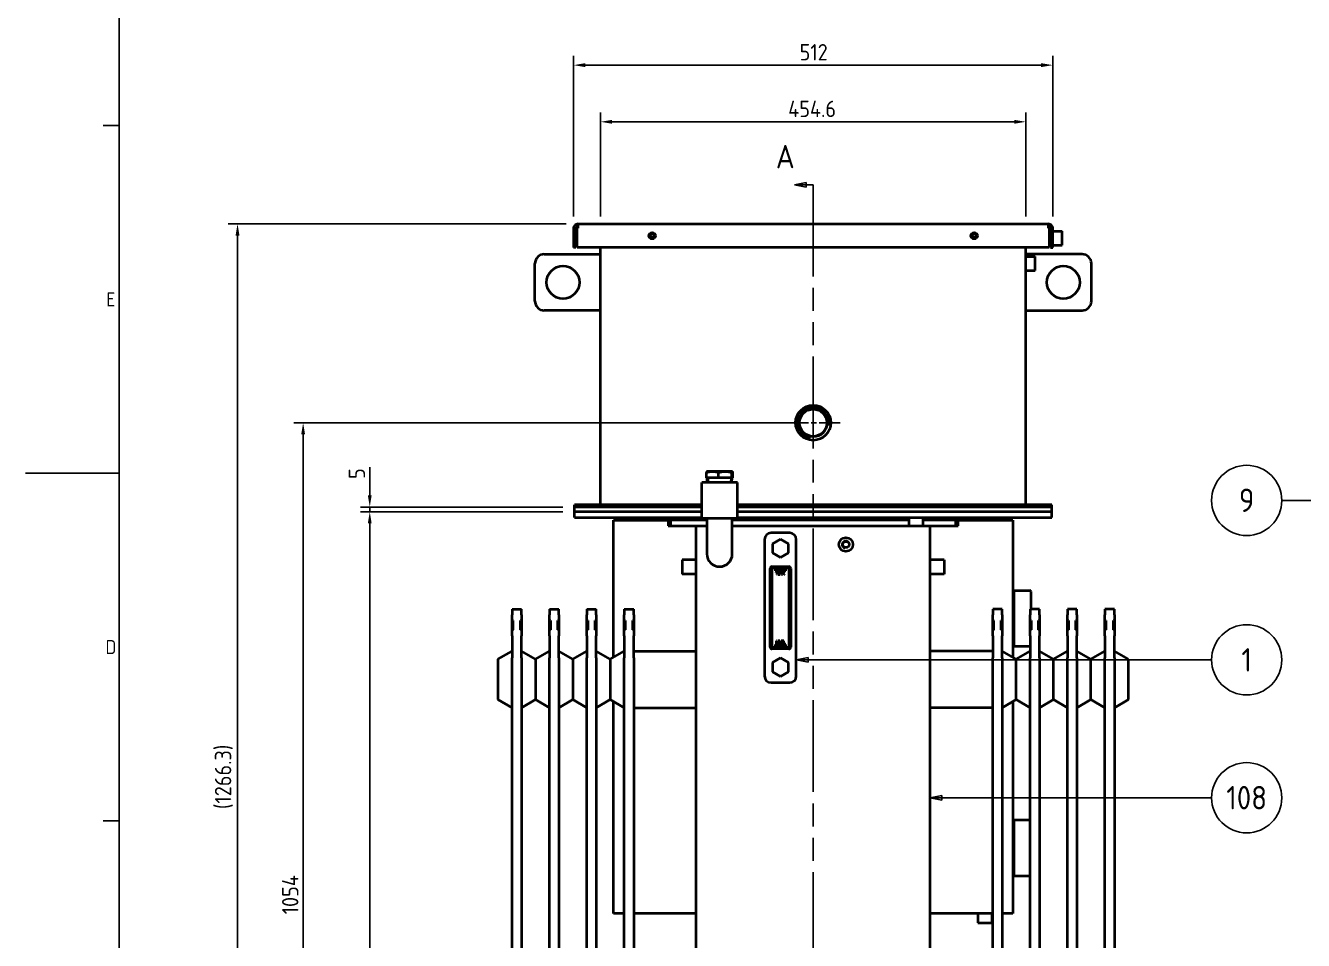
# Model space of a CAD drawing. Header units: millimetres. Extents: x 0 to 4205, y 0 to 2970.
# Drawn here: x 0 to 1365, y 986 to 1963 of the extents above; entities that cross this region are included whole.
import ezdxf

# ---------------------------------------------------------------- set-up
doc = ezdxf.new("R2010")
doc.units = ezdxf.units.MM
doc.header["$LTSCALE"] = 5
doc.linetypes.add('CHAIN', pattern=[0.3543, 0.2362, -0.0295, 0.0591, -0.0295])
doc.linetypes.add('DOUBLE_DASH_CHAIN', pattern=[1.2403, 0.6614, -0.0827, 0.1654, -0.0827, 0.1654, -0.0827])
doc.layers.get('0').update_dxf_attribs({"color": 3, "lineweight": 25})
for name, color, linetype, lineweight in [('가시적인 것(ISO)', 3, 'Continuous', 40), ('가시적인 좁은 것(ISO)', 3, 'Continuous', 35), ('경계(ISO)', 7, 'Continuous', 25), ('기호(ISO)', 5, 'Continuous', 25), ('단면선(ISO)', 7, 'CHAIN', 25), ('중심 표식(ISO)', 1, 'Continuous', 25), ('치수(ISO)', 2, 'Continuous', 25)]:
    doc.layers.add(name, color=color, linetype=linetype, lineweight=lineweight)
doc.styles.add('문자 텍스트_PSTEK_POSCO', font='isocp.shx')
doc.styles.add('부품번호텍스트_PSTEK_POSCO', font='isocp.shx')
doc.styles.add('치수 텍스트_PSTEK_POSCO', font='isocp.shx')
doc.dimstyles.new('치수_PSTEK_POSCO', dxfattribs={"dimscale": 5, "dimtxt": 3.5, "dimasz": 2.5, "dimexe": 2, "dimexo": 2.5, "dimgap": 1, "dimtad": 1, "dimrnd": 1e-08, "dimdsep": 46, "dimtxsty": '치수 텍스트_PSTEK_POSCO', "dimcen": 0.09, "dimdle": 10, "dimclrd": 7, "dimclre": 7, "dimclrt": 2, "dimadec": 1, "dimazin": 2, "dimtfac": 1, "dimtmove": 0, "dimatfit": 3, "dimfxl": 0, "dimtolj": 1, "dimlwd": -1, "dimlwe": -1, "dimarcsym": 0})

# ---------------------------------------------------------------- blocks, each defined once
blk = doc.blocks.new('경계 Default Border')
at = {"layer": '경계(ISO)'}
for p, q in [((20, 371.25), (16.6, 371.25)), ((20, 222.75), (16.6, 222.75))]:
    blk.add_line(p, q, dxfattribs=at)
at = {"layer": '경계(ISO)', "flags": 128}
for points in [[(20, 20), (20, 574)], [(0, 297), (20, 297)]]:
    blk.add_lwpolyline(points, dxfattribs=at)
at = {"layer": '경계(ISO)', "color": 2, "char_height": 3, "attachment_point": 7, "style": '문자 텍스트_PSTEK_POSCO'}
for s, insert in [('E', (17.24, 332.6)), ('D', (17.08, 258.35))]:
    blk.add_mtext(s, dxfattribs=dict(at, insert=insert))
blk = doc.blocks.new('2dTransSection0')
at = {"layer": '단면선(ISO)', "linetype": 'Continuous'}
for p, q in [((166.82, 359.11), (164.32, 358.61)), ((166.82, 358.61), (164.32, 358.61)), ((164.32, 358.61), (166.82, 358.11)), ((166.82, 358.11), (166.82, 359.11)), ((168.32, 358.61), (166.82, 358.61)), ((168.32, 358.61), (168.32, 354.65)), ((168.32, 94.29), (168.32, 90.32)), ((166.82, 90.82), (164.32, 90.32)), ((166.82, 90.32), (164.32, 90.32)), ((164.32, 90.32), (166.82, 89.82)), ((166.82, 89.82), (166.82, 90.82)), ((168.32, 90.32), (166.82, 90.32))]:
    blk.add_line(p, q, dxfattribs=at)
at = {"layer": '단면선(ISO)', "linetype": 'DOUBLE_DASH_CHAIN', "ltscale": 5.919828}
blk.add_line((168.32, 358.61), (168.32, 90.32), dxfattribs=at)
at = {"layer": '단면선(ISO)', "linetype": 'Continuous', "flags": 128}
for points in [[(166.82, 359.11), (164.32, 358.61)], [(166.82, 90.82), (164.32, 90.32)]]:
    blk.add_lwpolyline(points, dxfattribs=at)
at = {"layer": '단면선(ISO)'}
for points in [[(166.82, 359.11), (164.32, 358.61), (166.82, 358.11), (166.82, 359.11)], [(166.82, 90.82), (164.32, 90.32), (166.82, 89.82), (166.82, 90.82)]]:
    blk.add_solid(points, dxfattribs=at)
at = {"layer": '단면선(ISO)', "char_height": 5, "attachment_point": 7, "style": '부품번호텍스트_PSTEK_POSCO'}
for insert in [(160.34, 362.11), (159.72, 88.38)]:
    blk.add_mtext('A', dxfattribs=dict(at, insert=insert))
blk = doc.blocks.new('*D29')
at = {"layer": 'Defpoints', "color": 0}
for p in [(367.8, 1443.8), (586.6, 1443.8), (549.6, 574.8)]:
    blk.add_point(p, dxfattribs=at)
at = {"layer": '치수(ISO)', "color": 7}
for p, q in [((574.1, 1443.8), (357.8, 1443.8)), ((367.8, 587.3), (367.8, 1431.3)), ((537.1, 574.8), (357.8, 574.8))]:
    blk.add_line(p, q, dxfattribs=at)
for points in [[(365.7, 1431.3), (369.8, 1431.3), (367.8, 1443.8)], [(365.7, 587.3), (369.8, 587.3), (367.8, 574.8)]]:
    blk.add_solid(points, dxfattribs=at)
at = {"layer": '치수(ISO)', "color": 2, "insert": (354, 942.9), "char_height": 17.5, "attachment_point": 4, "rotation": 90, "style": '치수 텍스트_PSTEK_POSCO'}
blk.add_mtext('\\A1;869', dxfattribs=at)
blk = doc.blocks.new('*D30')
at = {"layer": 'Defpoints', "color": 0}
for p in [(367.8, 1448.8), (586.6, 1448.8), (586.6, 1443.8)]:
    blk.add_point(p, dxfattribs=at)
at = {"layer": '치수(ISO)', "color": 7}
for p, q in [((367.8, 1461.3), (367.8, 1491.5)), ((574.1, 1448.8), (357.8, 1448.8)), ((367.8, 1443.8), (367.8, 1448.8)), ((574.1, 1443.8), (357.8, 1443.8)), ((367.8, 1431.3), (367.8, 1418.8))]:
    blk.add_line(p, q, dxfattribs=at)
for points in [[(365.7, 1461.3), (369.8, 1461.3), (367.8, 1448.8)], [(365.7, 1431.3), (369.8, 1431.3), (367.8, 1443.8)]]:
    blk.add_solid(points, dxfattribs=at)
at = {"layer": '치수(ISO)', "color": 2, "insert": (354, 1478.8), "char_height": 17.5, "attachment_point": 4, "rotation": 90, "style": '치수 텍스트_PSTEK_POSCO'}
blk.add_mtext('\\A1;5', dxfattribs=at)
blk = doc.blocks.new('품번기호1')
at = {"layer": '기호(ISO)', "color": 7}
for p, q in [((167.22, 257.62), (164.72, 257.12)), ((167.22, 257.12), (164.72, 257.12)), ((164.72, 257.12), (167.22, 256.62)), ((167.22, 256.62), (167.22, 257.62)), ((167.22, 257.12), (253.46, 257.12))]:
    blk.add_line(p, q, dxfattribs=at)
at = {"layer": '기호(ISO)', "color": 7, "flags": 128}
blk.add_lwpolyline([(167.22, 257.62), (164.72, 257.12)], dxfattribs=at)
at = {"layer": '기호(ISO)'}
blk.add_circle((260.96, 257.12), 7.5, dxfattribs=at)
at = {"layer": '기호(ISO)', "color": 7}
blk.add_solid([(167.22, 257.62), (164.72, 257.12), (167.22, 256.62), (167.22, 257.62)], dxfattribs=at)
at = {"layer": '기호(ISO)', "color": 7, "insert": (260.96, 257.12), "char_height": 5, "attachment_point": 5, "style": '부품번호텍스트_PSTEK_POSCO'}
blk.add_mtext('1', dxfattribs=at)
blk = doc.blocks.new('*D49')
at = {"layer": 'Defpoints', "color": 0}
for p in [(226.5, 1751.1), (590.2, 1751.1), (541.6, 484.8)]:
    blk.add_point(p, dxfattribs=at)
at = {"layer": '치수(ISO)', "color": 7}
for p, q in [((577.7, 1751.1), (216.5, 1751.1)), ((226.5, 497.3), (226.5, 1738.6)), ((529.1, 484.8), (216.5, 484.8))]:
    blk.add_line(p, q, dxfattribs=at)
for points in [[(224.4, 1738.6), (228.6, 1738.6), (226.5, 1751.1)], [(224.4, 497.3), (228.6, 497.3), (226.5, 484.8)]]:
    blk.add_solid(points, dxfattribs=at)
at = {"layer": '치수(ISO)', "color": 2, "insert": (211.9, 1126.2), "char_height": 17.5, "attachment_point": 4, "rotation": 90, "style": '치수 텍스트_PSTEK_POSCO'}
blk.add_mtext('\\A1;(1266.3)', dxfattribs=at)
blk = doc.blocks.new('*D51')
at = {"layer": 'Defpoints', "color": 0}
for p in [(1068.9, 1860.2), (614.3, 1746.5), (1068.9, 1746.5)]:
    blk.add_point(p, dxfattribs=at)
at = {"layer": '치수(ISO)', "color": 7}
for p, q in [((614.3, 1759), (614.3, 1870.2)), ((626.8, 1860.2), (1056.4, 1860.2)), ((1068.9, 1759), (1068.9, 1870.2))]:
    blk.add_line(p, q, dxfattribs=at)
for points in [[(626.8, 1862.3), (626.8, 1858.1), (614.3, 1860.2)], [(1056.4, 1862.3), (1056.4, 1858.1), (1068.9, 1860.2)]]:
    blk.add_solid(points, dxfattribs=at)
at = {"layer": '치수(ISO)', "color": 2, "insert": (814.9, 1874), "char_height": 17.5, "attachment_point": 4, "style": '치수 텍스트_PSTEK_POSCO'}
blk.add_mtext('\\A1;454.6', dxfattribs=at)
blk = doc.blocks.new('*D52')
at = {"layer": 'Defpoints', "color": 0}
for p in [(1097.6, 1920.7), (585.6, 1746.5), (1097.6, 1746.5)]:
    blk.add_point(p, dxfattribs=at)
at = {"layer": '치수(ISO)', "color": 7}
for p, q in [((585.6, 1759), (585.6, 1930.7)), ((1097.6, 1759), (1097.6, 1930.7)), ((598.1, 1920.7), (1085.1, 1920.7))]:
    blk.add_line(p, q, dxfattribs=at)
for points in [[(598.1, 1922.8), (598.1, 1918.6), (585.6, 1920.7)], [(1085.1, 1922.8), (1085.1, 1918.6), (1097.6, 1920.7)]]:
    blk.add_solid(points, dxfattribs=at)
at = {"layer": '치수(ISO)', "color": 2, "insert": (827.1, 1934.5), "char_height": 17.5, "attachment_point": 4, "style": '치수 텍스트_PSTEK_POSCO'}
blk.add_mtext('\\A1;512', dxfattribs=at)
blk = doc.blocks.new('*D55')
at = {"layer": 'Defpoints', "color": 0}
for p in [(296.6, 1538.8), (841.6, 1538.8), (541.6, 484.8)]:
    blk.add_point(p, dxfattribs=at)
at = {"layer": '치수(ISO)', "color": 7}
for p, q in [((829.1, 1538.8), (286.6, 1538.8)), ((296.6, 497.3), (296.6, 1526.3)), ((529.1, 484.8), (286.6, 484.8))]:
    blk.add_line(p, q, dxfattribs=at)
for points in [[(294.5, 1526.3), (298.7, 1526.3), (296.6, 1538.8)], [(294.5, 497.3), (298.7, 497.3), (296.6, 484.8)]]:
    blk.add_solid(points, dxfattribs=at)
at = {"layer": '치수(ISO)', "color": 2, "insert": (282.8, 1013.8), "char_height": 17.5, "attachment_point": 4, "rotation": 90, "style": '치수 텍스트_PSTEK_POSCO'}
blk.add_mtext('\\A1;1054', dxfattribs=at)
blk = doc.blocks.new('품번기호8')
at = {"layer": '기호(ISO)', "color": 7}
for p, q in [((195.82, 228.16), (193.32, 227.66)), ((195.82, 227.66), (193.32, 227.66)), ((193.32, 227.66), (195.82, 227.16)), ((195.82, 227.16), (195.82, 228.16)), ((195.82, 227.66), (253.46, 227.66))]:
    blk.add_line(p, q, dxfattribs=at)
at = {"layer": '기호(ISO)', "color": 7, "flags": 128}
blk.add_lwpolyline([(195.82, 228.16), (193.32, 227.66)], dxfattribs=at)
at = {"layer": '기호(ISO)'}
blk.add_circle((260.96, 227.66), 7.5, dxfattribs=at)
at = {"layer": '기호(ISO)', "color": 7}
blk.add_solid([(195.82, 228.16), (193.32, 227.66), (195.82, 227.16), (195.82, 228.16)], dxfattribs=at)
at = {"layer": '기호(ISO)', "color": 7, "insert": (260.96, 227.68), "char_height": 5, "attachment_point": 5, "style": '부품번호텍스트_PSTEK_POSCO'}
blk.add_mtext('108', dxfattribs=at)
blk = doc.blocks.new('품번기호9')
at = {"layer": '기호(ISO)', "color": 7}
for p, q in [((292, 291.17), (268.46, 291.17)), ((294.5, 291.17), (292, 291.67)), ((292, 291.67), (292, 290.67)), ((292, 291.17), (294.5, 291.17)), ((292, 290.67), (294.5, 291.17))]:
    blk.add_line(p, q, dxfattribs=at)
at = {"layer": '기호(ISO)', "color": 7, "flags": 128}
blk.add_lwpolyline([(292, 290.67), (294.5, 291.17)], dxfattribs=at)
at = {"layer": '기호(ISO)'}
blk.add_circle((260.96, 291.17), 7.5, dxfattribs=at)
at = {"layer": '기호(ISO)', "color": 7}
blk.add_solid([(292, 290.67), (294.5, 291.17), (292, 291.67), (292, 290.67)], dxfattribs=at)
at = {"layer": '기호(ISO)', "color": 7, "insert": (260.96, 291.2), "char_height": 5, "attachment_point": 5, "style": '부품번호텍스트_PSTEK_POSCO'}
blk.add_mtext('9', dxfattribs=at)

msp = doc.modelspace()

# ---------------------------------------------------------------- linework, layer by layer
at = {"layer": '가시적인 것(ISO)'}
for p, q in [((589.588, 1748.762), (589.588, 1746.462)), ((590.188, 1748.762), (589.588, 1748.762)), ((590.188, 1751.062), (590.188, 1746.462)), ((590.188, 1751.062), (1092.988, 1751.062)), ((1092.988, 1746.462), (1092.988, 1751.062)), ((1093.588, 1748.762), (1092.988, 1748.762)), ((1093.588, 1748.762), (1093.588, 1746.462)), ((587.888, 1746.462), (585.588, 1746.462)), ((585.588, 1746.462), (585.588, 1726.062)), ((587.888, 1746.462), (587.888, 1726.062)), ((589.515, 1726.062), (589.515, 1746.462)), ((589.515, 1746.462), (590.188, 1746.462)), ((1092.988, 1746.462), (1093.662, 1746.462)), ((1093.662, 1746.462), (1093.662, 1726.062)), ((1095.288, 1746.462), (1095.288, 1726.062)), ((1095.288, 1746.462), (1097.588, 1746.462)), ((1097.588, 1726.062), (1097.588, 1746.462)), ((1097.588, 1743.562), (1107.588, 1743.562)), ((1107.588, 1728.562), (1107.588, 1743.562)), ((587.888, 1726.062), (585.588, 1726.062)), ((1093.662, 1726.062), (589.515, 1726.062)), ((614.288, 1451.062), (614.288, 1726.062)), ((1068.888, 1451.062), (1068.888, 1726.062)), ((1095.288, 1726.062), (1097.588, 1726.062)), ((1097.588, 1728.562), (1107.588, 1728.562)), ((544.288, 1668.762), (544.288, 1708.762)), ((554.288, 1718.762), (614.288, 1718.762)), ((1128.888, 1718.762), (1068.888, 1718.762)), ((1068.888, 1716.262), (1078.888, 1716.262)), ((1078.888, 1701.262), (1078.888, 1716.262)), ((1138.888, 1668.762), (1138.888, 1708.762)), ((1068.888, 1701.262), (1078.888, 1701.262)), ((614.288, 1658.762), (554.288, 1658.762)), ((1068.888, 1658.762), (1128.888, 1658.762)), ((760.588, 1474.862), (722.588, 1474.862)), ((722.588, 1436.862), (722.588, 1474.862)), ((727.567, 1479.862), (727.567, 1485.656)), ((740.477, 1479.862), (727.567, 1479.862)), ((728.088, 1486.862), (728.054, 1486.842)), ((734.022, 1486.862), (728.088, 1486.862)), ((728.383, 1474.862), (728.227, 1479.862)), ((747.488, 1486.862), (734.022, 1486.862)), ((740.477, 1479.862), (740.477, 1485.656)), ((754.498, 1479.862), (740.477, 1479.862)), ((755.054, 1486.862), (747.488, 1486.862)), ((754.498, 1479.862), (754.498, 1485.656)), ((755.609, 1479.862), (754.498, 1479.862)), ((754.793, 1474.862), (754.949, 1479.862)), ((755.088, 1486.862), (755.054, 1486.862)), ((755.088, 1486.862), (755.123, 1486.842)), ((755.609, 1479.862), (755.609, 1485.656)), ((760.588, 1436.862), (760.588, 1474.862)), ((586.588, 1448.762), (586.588, 1451.062)), ((722.588, 1451.062), (586.588, 1451.062)), ((586.588, 1443.762), (586.588, 1448.762)), ((722.588, 1448.762), (586.588, 1448.762)), ((722.588, 1448.762), (586.588, 1448.762)), ((1096.588, 1451.062), (760.588, 1451.062)), ((1096.588, 1448.762), (760.588, 1448.762)), ((1096.588, 1448.762), (760.588, 1448.762)), ((1096.588, 1448.762), (1096.588, 1451.062)), ((1096.588, 1443.762), (1096.588, 1448.762)), ((722.588, 1443.762), (586.588, 1443.762)), ((586.588, 1437.762), (586.588, 1443.762)), ((722.588, 1443.762), (586.588, 1443.762)), ((586.588, 1437.762), (722.588, 1437.762)), ((628.088, 1434.762), (686.588, 1434.762)), ((628.088, 1288.257), (628.088, 1434.762)), ((686.588, 1437.762), (686.588, 1434.762)), ((727.988, 1434.762), (686.588, 1434.762)), ((686.588, 1434.762), (686.588, 1428.762)), ((689.588, 1428.762), (689.588, 1434.762)), ((727.988, 1434.762), (689.588, 1434.762)), ((722.588, 1436.862), (760.588, 1436.862)), ((727.988, 1436.862), (727.988, 1398.762)), ((755.188, 1398.762), (755.188, 1436.862)), ((944.088, 1434.762), (755.188, 1434.762)), ((944.088, 1434.762), (755.188, 1434.762)), ((1096.588, 1443.762), (760.588, 1443.762)), ((1096.588, 1443.762), (760.588, 1443.762)), ((760.588, 1437.762), (1096.588, 1437.762)), ((944.088, 1428.762), (944.088, 1437.762)), ((959.088, 1428.762), (959.088, 1437.762)), ((996.588, 1434.762), (959.088, 1434.762)), ((993.588, 1434.762), (959.088, 1434.762)), ((993.588, 1434.762), (993.588, 1428.762)), ((996.588, 1437.762), (996.588, 1434.762)), ((996.588, 1434.762), (1055.088, 1434.762)), ((996.588, 1428.762), (996.588, 1434.762)), ((1055.088, 1434.762), (1055.088, 1288.257)), ((1096.588, 1437.762), (1096.588, 1443.762)), ((686.588, 1428.762), (689.588, 1428.762)), ((689.588, 1428.762), (727.988, 1428.762)), ((716.588, 579.262), (716.588, 1428.762)), ((755.188, 1428.762), (944.088, 1428.762)), ((816.588, 1421.262), (796.588, 1421.262)), ((944.088, 1428.762), (959.088, 1428.762)), ((959.088, 1428.762), (993.588, 1428.762)), ((966.588, 579.262), (966.588, 1428.762)), ((993.588, 1428.762), (996.588, 1428.762)), ((789.588, 1414.262), (789.588, 1268.262)), ((806.588, 1414.577), (798.088, 1409.67)), ((798.088, 1409.67), (798.088, 1399.855)), ((815.088, 1409.67), (806.588, 1414.577)), ((815.088, 1399.855), (815.088, 1409.67)), ((823.588, 1268.262), (823.588, 1414.262)), ((798.088, 1399.855), (806.588, 1394.947)), ((806.588, 1394.947), (815.088, 1399.855)), ((701.588, 1392.262), (701.588, 1377.262)), ((716.588, 1392.262), (701.588, 1392.262)), ((795.588, 1299.262), (795.588, 1383.262)), ((797.32, 1383.262), (797.32, 1299.262)), ((797.588, 1385.262), (815.588, 1385.262)), ((815.588, 1383.53), (797.588, 1383.53)), ((800.838, 1382.012), (800.838, 1380.512)), ((812.338, 1382.012), (800.838, 1382.012)), ((800.838, 1380.512), (812.338, 1380.512)), ((801.824, 1379.162), (801.824, 1378.866)), ((803.834, 1379.162), (801.824, 1379.162)), ((803.834, 1378.866), (803.834, 1379.162)), ((805.651, 1379.162), (804.087, 1379.162)), ((804.087, 1379.162), (804.087, 1376.662)), ((805.651, 1378.866), (805.651, 1379.162)), ((806.016, 1379.162), (806.016, 1376.662)), ((806.47, 1379.162), (806.016, 1379.162)), ((807.094, 1377.77), (806.47, 1379.162)), ((807.697, 1379.162), (807.094, 1377.77)), ((808.159, 1379.162), (807.697, 1379.162)), ((808.159, 1376.662), (808.159, 1379.162)), ((808.666, 1379.162), (808.666, 1376.662)), ((809.294, 1379.162), (808.666, 1379.162)), ((812.338, 1380.512), (812.338, 1382.012)), ((815.856, 1299.262), (815.856, 1383.262)), ((817.588, 1383.262), (817.588, 1299.262)), ((981.588, 1392.262), (966.588, 1392.262)), ((981.588, 1392.262), (981.588, 1377.262)), ((716.588, 1377.262), (701.588, 1377.262)), ((801.824, 1378.866), (802.663, 1378.866)), ((802.663, 1378.866), (802.663, 1376.662)), ((802.663, 1376.662), (802.995, 1376.662)), ((802.995, 1378.866), (803.834, 1378.866)), ((802.995, 1376.662), (802.995, 1378.866)), ((804.087, 1376.662), (805.651, 1376.662)), ((804.419, 1378.866), (805.651, 1378.866)), ((804.419, 1378.182), (804.419, 1378.866)), ((805.568, 1378.182), (804.419, 1378.182)), ((804.419, 1377.886), (805.568, 1377.886)), ((804.419, 1376.958), (804.419, 1377.886)), ((805.651, 1376.958), (804.419, 1376.958)), ((805.568, 1377.886), (805.568, 1378.182)), ((805.651, 1376.662), (805.651, 1376.958)), ((806.016, 1376.662), (806.326, 1376.662)), ((806.326, 1378.816), (806.972, 1377.351)), ((806.326, 1376.662), (806.326, 1378.816)), ((806.972, 1377.351), (807.175, 1377.351)), ((807.175, 1377.351), (807.827, 1378.816)), ((807.827, 1378.816), (807.827, 1376.662)), ((807.827, 1376.662), (808.159, 1376.662)), ((808.666, 1376.662), (808.998, 1376.662)), ((808.998, 1377.878), (808.998, 1378.874)), ((808.998, 1378.874), (809.274, 1378.874)), ((809.225, 1377.878), (808.998, 1377.878)), ((808.998, 1377.594), (809.28, 1377.594)), ((808.998, 1376.662), (808.998, 1377.594)), ((810.627, 1377.14), (810.627, 1376.662)), ((811.028, 1377.14), (810.627, 1377.14)), ((810.627, 1376.662), (811.028, 1376.662)), ((811.028, 1376.662), (811.028, 1377.14)), ((981.588, 1377.262), (966.588, 1377.262)), ((1055.088, 1359.262), (1056.088, 1359.262)), ((1055.088, 1358.762), (1056.088, 1358.762)), ((1056.088, 1359.762), (1067.088, 1359.762)), ((1056.088, 1358.762), (1056.088, 1359.762)), ((1056.088, 1358.762), (1056.088, 1300.762)), ((1067.088, 1359.762), (1073.088, 1359.762)), ((1074.088, 1358.762), (1074.088, 1339.762)), ((519.788, 1339.762), (519.788, 1333.731)), ((519.788, 1339.762), (529.788, 1339.762)), ((529.788, 1333.731), (529.788, 1339.762)), ((559.788, 1339.762), (559.788, 1333.731)), ((559.788, 1339.762), (569.788, 1339.762)), ((569.788, 1333.731), (569.788, 1339.762)), ((599.788, 1339.762), (599.788, 1333.731)), ((599.788, 1339.762), (609.788, 1339.762)), ((609.788, 1333.731), (609.788, 1339.762)), ((639.788, 1339.762), (639.788, 1333.731)), ((639.788, 1339.762), (649.788, 1339.762)), ((649.788, 1333.731), (649.788, 1339.762)), ((1033.388, 1339.762), (1033.388, 1333.731)), ((1043.388, 1339.762), (1033.388, 1339.762)), ((1043.388, 1333.731), (1043.388, 1339.762)), ((1073.388, 1339.762), (1073.388, 1333.731)), ((1083.388, 1339.762), (1073.388, 1339.762)), ((1083.388, 1333.731), (1083.388, 1339.762)), ((1113.388, 1339.762), (1113.388, 1333.731)), ((1123.388, 1339.762), (1113.388, 1339.762)), ((1123.388, 1333.731), (1123.388, 1339.762)), ((1153.388, 1339.762), (1153.388, 1333.731)), ((1163.388, 1339.762), (1153.388, 1339.762)), ((1163.388, 1333.731), (1163.388, 1339.762)), ((519.788, 1327.981), (519.788, 1333.731)), ((519.788, 1327.981), (520.788, 1327.548)), ((519.788, 1317.062), (519.788, 1327.981)), ((520.788, 1327.548), (520.788, 1317.496)), ((528.788, 1327.548), (529.788, 1327.981)), ((528.788, 1317.496), (528.788, 1327.548)), ((529.788, 1333.731), (529.788, 1327.981)), ((529.788, 1327.981), (529.788, 1317.062)), ((559.788, 1327.981), (559.788, 1333.731)), ((559.788, 1327.981), (560.788, 1327.548)), ((559.788, 1317.062), (559.788, 1327.981)), ((560.788, 1327.548), (560.788, 1317.496)), ((568.788, 1327.548), (569.788, 1327.981)), ((568.788, 1317.496), (568.788, 1327.548)), ((569.788, 1333.731), (569.788, 1327.981)), ((569.788, 1327.981), (569.788, 1317.062)), ((599.788, 1327.981), (599.788, 1333.731)), ((599.788, 1327.981), (600.788, 1327.548)), ((599.788, 1317.062), (599.788, 1327.981)), ((600.788, 1327.548), (600.788, 1317.496)), ((608.788, 1327.548), (609.788, 1327.981)), ((608.788, 1317.496), (608.788, 1327.548)), ((609.788, 1333.731), (609.788, 1327.981)), ((609.788, 1327.981), (609.788, 1317.062)), ((639.788, 1327.981), (639.788, 1333.731)), ((639.788, 1327.981), (640.788, 1327.548)), ((639.788, 1317.062), (639.788, 1327.981)), ((640.788, 1327.548), (640.788, 1317.496)), ((648.788, 1327.548), (649.788, 1327.981)), ((648.788, 1317.496), (648.788, 1327.548)), ((649.788, 1333.731), (649.788, 1327.981)), ((649.788, 1327.981), (649.788, 1317.062)), ((1033.388, 1327.981), (1033.388, 1333.731)), ((1033.388, 1327.981), (1034.388, 1327.548)), ((1033.388, 1317.062), (1033.388, 1327.981)), ((1034.388, 1327.548), (1034.388, 1317.496)), ((1042.388, 1327.548), (1043.388, 1327.981)), ((1042.388, 1317.496), (1042.388, 1327.548)), ((1043.388, 1333.731), (1043.388, 1327.981)), ((1043.388, 1327.981), (1043.388, 1317.062)), ((1073.388, 1327.981), (1073.388, 1333.731)), ((1073.388, 1327.981), (1074.388, 1327.548)), ((1073.388, 1317.062), (1073.388, 1327.981)), ((1074.388, 1327.548), (1074.388, 1317.496)), ((1082.388, 1327.548), (1083.388, 1327.981)), ((1082.388, 1317.496), (1082.388, 1327.548)), ((1083.388, 1333.731), (1083.388, 1327.981)), ((1083.388, 1327.981), (1083.388, 1317.062)), ((1113.388, 1327.981), (1113.388, 1333.731)), ((1113.388, 1327.981), (1114.388, 1327.548)), ((1113.388, 1317.062), (1113.388, 1327.981)), ((1114.388, 1327.548), (1114.388, 1317.496)), ((1122.388, 1327.548), (1123.388, 1327.981)), ((1122.388, 1317.496), (1122.388, 1327.548)), ((1123.388, 1333.731), (1123.388, 1327.981)), ((1123.388, 1327.981), (1123.388, 1317.062)), ((1153.388, 1327.981), (1153.388, 1333.731)), ((1153.388, 1327.981), (1154.388, 1327.548)), ((1153.388, 1317.062), (1153.388, 1327.981)), ((1154.388, 1327.548), (1154.388, 1317.496)), ((1162.388, 1327.548), (1163.388, 1327.981)), ((1162.388, 1317.496), (1162.388, 1327.548)), ((1163.388, 1333.731), (1163.388, 1327.981)), ((1163.388, 1327.981), (1163.388, 1317.062)), ((520.788, 1317.496), (519.788, 1317.062)), ((519.788, 1311.22), (519.788, 1317.062)), ((519.788, 1311.22), (519.788, 1287.728)), ((529.788, 1317.062), (528.788, 1317.496)), ((529.788, 1317.062), (529.788, 1311.22)), ((529.788, 1287.728), (529.788, 1311.22)), ((560.788, 1317.496), (559.788, 1317.062)), ((559.788, 1311.22), (559.788, 1317.062)), ((559.788, 1311.22), (559.788, 1287.728)), ((569.788, 1317.062), (568.788, 1317.496)), ((569.788, 1317.062), (569.788, 1311.22)), ((569.788, 1287.728), (569.788, 1311.22)), ((600.788, 1317.496), (599.788, 1317.062)), ((599.788, 1311.22), (599.788, 1317.062)), ((599.788, 1311.22), (599.788, 1287.728)), ((609.788, 1317.062), (608.788, 1317.496)), ((609.788, 1317.062), (609.788, 1311.22)), ((609.788, 1287.728), (609.788, 1311.22)), ((640.788, 1317.496), (639.788, 1317.062)), ((639.788, 1311.22), (639.788, 1317.062)), ((639.788, 1311.22), (639.788, 1287.728)), ((649.788, 1317.062), (648.788, 1317.496)), ((649.788, 1317.062), (649.788, 1311.22)), ((649.788, 1287.728), (649.788, 1311.22)), ((1034.388, 1317.496), (1033.388, 1317.062)), ((1033.388, 1311.22), (1033.388, 1317.062)), ((1033.388, 1311.22), (1033.388, 1287.728)), ((1043.388, 1317.062), (1042.388, 1317.496)), ((1043.388, 1317.062), (1043.388, 1311.22)), ((1043.388, 1287.728), (1043.388, 1311.22)), ((1074.388, 1317.496), (1073.388, 1317.062)), ((1073.388, 1311.22), (1073.388, 1317.062)), ((1073.388, 1311.22), (1073.388, 1287.728)), ((1083.388, 1317.062), (1082.388, 1317.496)), ((1083.388, 1317.062), (1083.388, 1311.22)), ((1083.388, 1287.728), (1083.388, 1311.22)), ((1114.388, 1317.496), (1113.388, 1317.062)), ((1113.388, 1311.22), (1113.388, 1317.062)), ((1113.388, 1311.22), (1113.388, 1287.728)), ((1123.388, 1317.062), (1122.388, 1317.496)), ((1123.388, 1317.062), (1123.388, 1311.22)), ((1123.388, 1287.728), (1123.388, 1311.22)), ((1154.388, 1317.496), (1153.388, 1317.062)), ((1153.388, 1311.22), (1153.388, 1317.062)), ((1153.388, 1311.22), (1153.388, 1287.728)), ((1163.388, 1317.062), (1162.388, 1317.496)), ((1163.388, 1317.062), (1163.388, 1311.22)), ((1163.388, 1287.728), (1163.388, 1311.22)), ((797.588, 1298.994), (815.588, 1298.994)), ((815.588, 1297.262), (797.588, 1297.262)), ((800.838, 1302.012), (800.838, 1300.512)), ((812.338, 1302.012), (800.838, 1302.012)), ((800.838, 1300.512), (812.338, 1300.512)), ((802.177, 1305.862), (802.177, 1303.362)), ((802.509, 1305.862), (802.177, 1305.862)), ((802.177, 1303.362), (803.625, 1303.362)), ((802.509, 1303.658), (802.509, 1305.862)), ((803.625, 1303.658), (802.509, 1303.658)), ((803.625, 1303.362), (803.625, 1303.658)), ((805.451, 1305.862), (803.887, 1305.862)), ((803.887, 1305.862), (803.887, 1303.362)), ((803.887, 1303.362), (805.451, 1303.362)), ((804.219, 1305.566), (805.451, 1305.566)), ((804.219, 1304.882), (804.219, 1305.566)), ((805.368, 1304.882), (804.219, 1304.882)), ((804.219, 1304.586), (805.368, 1304.586)), ((804.219, 1303.658), (804.219, 1304.586)), ((805.451, 1303.658), (804.219, 1303.658)), ((805.368, 1304.586), (805.368, 1304.882)), ((805.451, 1305.566), (805.451, 1305.862)), ((805.451, 1303.362), (805.451, 1303.658)), ((805.548, 1305.862), (806.409, 1303.362)), ((805.904, 1305.862), (805.548, 1305.862)), ((806.597, 1303.785), (805.904, 1305.862)), ((806.409, 1303.362), (806.767, 1303.362)), ((807.29, 1305.862), (806.597, 1303.785)), ((806.767, 1303.362), (807.629, 1305.862)), ((807.629, 1305.862), (807.29, 1305.862)), ((809.432, 1305.862), (807.868, 1305.862)), ((807.868, 1305.862), (807.868, 1303.362)), ((807.868, 1303.362), (809.432, 1303.362)), ((808.2, 1305.566), (809.432, 1305.566)), ((808.2, 1304.882), (808.2, 1305.566)), ((809.349, 1304.882), (808.2, 1304.882)), ((808.2, 1304.586), (809.349, 1304.586)), ((808.2, 1303.658), (808.2, 1304.586)), ((809.432, 1303.658), (808.2, 1303.658)), ((809.349, 1304.586), (809.349, 1304.882)), ((809.432, 1305.566), (809.432, 1305.862)), ((809.432, 1303.362), (809.432, 1303.658)), ((809.796, 1305.862), (809.796, 1303.362)), ((810.129, 1305.862), (809.796, 1305.862)), ((809.796, 1303.362), (811.245, 1303.362)), ((810.129, 1303.658), (810.129, 1305.862)), ((811.245, 1303.658), (810.129, 1303.658)), ((811.245, 1303.362), (811.245, 1303.658)), ((812.338, 1300.512), (812.338, 1302.012)), ((1055.088, 1300.762), (1056.088, 1300.762)), ((1055.088, 1300.262), (1056.088, 1300.262)), ((1056.088, 1299.762), (1056.088, 1300.762)), ((1067.088, 1299.762), (1056.088, 1299.762)), ((1073.088, 1299.762), (1067.088, 1299.762)), ((504.788, 1286.352), (519.788, 1295.012)), ((504.788, 1286.352), (504.788, 1243.172)), ((519.788, 641.796), (519.788, 1287.728)), ((544.788, 1286.352), (529.788, 1295.012)), ((529.788, 1287.728), (529.788, 641.796)), ((544.788, 1286.352), (559.788, 1295.012)), ((544.788, 1286.352), (544.788, 1243.172)), ((559.788, 641.796), (559.788, 1287.728)), ((584.788, 1286.352), (569.788, 1295.012)), ((569.788, 1287.728), (569.788, 641.796)), ((584.788, 1286.352), (599.788, 1295.012)), ((584.788, 1286.352), (584.788, 1243.172)), ((599.788, 641.796), (599.788, 1287.728)), ((624.788, 1286.352), (609.788, 1295.012)), ((609.788, 1287.728), (609.788, 641.796)), ((624.788, 1286.352), (639.788, 1295.012)), ((624.788, 1286.352), (624.788, 1243.172)), ((639.788, 641.796), (639.788, 1287.728)), ((649.788, 1295.012), (716.588, 1295.012)), ((649.788, 1287.728), (649.788, 641.796)), ((806.588, 1287.577), (798.088, 1282.67)), ((815.088, 1282.67), (806.588, 1287.577)), ((1033.388, 1295.012), (966.588, 1295.012)), ((1033.388, 641.796), (1033.388, 1287.728)), ((1058.388, 1286.352), (1043.388, 1295.012)), ((1043.388, 1287.728), (1043.388, 641.796)), ((1058.388, 1286.352), (1073.388, 1295.012)), ((1058.388, 1243.172), (1058.388, 1286.352)), ((1073.388, 641.796), (1073.388, 1287.728)), ((1098.388, 1286.352), (1083.388, 1295.012)), ((1083.388, 1287.728), (1083.388, 641.796)), ((1098.388, 1286.352), (1113.388, 1295.012)), ((1098.388, 1243.172), (1098.388, 1286.352)), ((1113.388, 641.796), (1113.388, 1287.728)), ((1138.388, 1286.352), (1123.388, 1295.012)), ((1123.388, 1287.728), (1123.388, 641.796)), ((1138.388, 1286.352), (1153.388, 1295.012)), ((1138.388, 1243.172), (1138.388, 1286.352)), ((1153.388, 641.796), (1153.388, 1287.728)), ((1178.388, 1286.352), (1163.388, 1295.012)), ((1163.388, 1287.728), (1163.388, 641.796)), ((1178.388, 1243.172), (1178.388, 1286.352)), ((798.088, 1282.67), (798.088, 1272.855)), ((798.088, 1272.855), (806.588, 1267.947)), ((806.588, 1267.947), (815.088, 1272.855)), ((815.088, 1272.855), (815.088, 1282.67)), ((796.588, 1261.262), (816.588, 1261.262)), ((504.788, 1243.172), (519.788, 1234.512)), ((544.788, 1243.172), (529.788, 1234.512)), ((544.788, 1243.172), (559.788, 1234.512)), ((584.788, 1243.172), (569.788, 1234.512)), ((584.788, 1243.172), (599.788, 1234.512)), ((624.788, 1243.172), (609.788, 1234.512)), ((624.788, 1243.172), (639.788, 1234.512)), ((1058.388, 1243.172), (1043.388, 1234.512)), ((1058.388, 1243.172), (1073.388, 1234.512)), ((1098.388, 1243.172), (1083.388, 1234.512)), ((1098.388, 1243.172), (1113.388, 1234.512)), ((1138.388, 1243.172), (1123.388, 1234.512)), ((1138.388, 1243.172), (1153.388, 1234.512)), ((1178.388, 1243.172), (1163.388, 1234.512)), ((628.088, 1014.762), (628.088, 1241.267)), ((649.788, 1234.512), (716.588, 1234.512)), ((1033.388, 1234.512), (966.588, 1234.512)), ((1055.088, 1241.267), (1055.088, 1014.762)), ((1055.088, 1114.262), (1056.088, 1114.262)), ((1055.088, 1113.762), (1056.088, 1113.762)), ((1056.088, 1114.762), (1067.088, 1114.762)), ((1056.088, 1113.762), (1056.088, 1114.762)), ((1056.088, 1113.762), (1056.088, 1055.762)), ((1067.088, 1114.762), (1073.088, 1114.762)), ((1055.088, 1055.762), (1056.088, 1055.762)), ((1055.088, 1055.262), (1056.088, 1055.262)), ((1056.088, 1054.762), (1056.088, 1055.762)), ((1067.088, 1054.762), (1056.088, 1054.762)), ((1073.088, 1054.762), (1067.088, 1054.762)), ((639.788, 1014.762), (628.088, 1014.762)), ((716.588, 1014.762), (649.788, 1014.762)), ((1033.388, 1014.762), (966.588, 1014.762)), ((1017.588, 1014.762), (1017.588, 1004.762)), ((1032.588, 1014.762), (1032.588, 1004.762)), ((1055.088, 1014.762), (1043.388, 1014.762)), ((1017.588, 1004.762), (1032.588, 1004.762))]:
    msp.add_line(p, q, dxfattribs=at)
for centre, radius in [((669.588, 1738.562), 3.5), ((669.588, 1738.762), 2.067), ((1013.588, 1738.562), 3.5), ((1013.588, 1738.762), 2.067), ((574.288, 1688.762), 17.5), ((1108.888, 1688.762), 17.5), ((841.588, 1538.762), 18.75), ((841.588, 1538.762), 15.003), ((841.588, 1538.762), 14.5), ((876.588, 1408.762), 7.5), ((876.588, 1408.762), 3.324)]:
    msp.add_circle(centre, radius, dxfattribs=at)
for centre, radius, start, end in [((590.188, 1746.462), 4.6, 90, 180), ((590.188, 1746.462), 2.3, 105.121665, 180), ((1092.988, 1746.462), 4.6, 0, 90), ((1092.988, 1746.462), 2.3, 0, 74.878335), ((554.288, 1708.762), 10, 90, 180), ((1128.888, 1708.762), 10, 0, 90), ((554.288, 1668.762), 10, 180, 270), ((1128.888, 1668.762), 10, 270, 0), ((796.588, 1414.262), 7, 90, 180), ((816.588, 1414.262), 7, 0, 90), ((741.588, 1398.762), 13.6, 180, 0), ((797.588, 1383.262), 2, 90, 180), ((797.588, 1383.262), 0.268, 90, 180), ((815.588, 1383.262), 2, 0, 90), ((815.588, 1383.262), 0.268, 0, 90), ((1073.088, 1358.762), 1, 0, 90), ((797.588, 1299.262), 2, 180, 270), ((797.588, 1299.262), 0.268, 180, 270), ((815.588, 1299.262), 2, 270, 0), ((815.588, 1299.262), 0.268, 270, 0), ((1073.088, 1300.762), 1, 270, 287.457603), ((796.588, 1268.262), 7, 180, 270), ((816.588, 1268.262), 7, 270, 0), ((1073.088, 1113.762), 1, 72.542397, 90), ((1073.088, 1055.762), 1, 270, 287.457603)]:
    msp.add_arc(centre, radius, start, end, dxfattribs=at)
for points, weights in [([(727.567, 1485.656), (731.026, 1486.862), (734.022, 1486.862)], [1.10017793758, 1.08870427445, 1]), ([(728.054, 1486.842), (727.828, 1486.712), (727.567, 1485.656)], [1.02076005401, 1.09012330387, 1.10017793758]), ([(734.022, 1486.862), (737.018, 1486.862), (740.477, 1485.656)], [1, 1.08870427445, 1.10017793758]), ([(740.477, 1485.656), (744.234, 1486.862), (747.488, 1486.862)], [1.10017793758, 1.08870427445, 1]), ([(747.488, 1486.862), (750.741, 1486.862), (754.498, 1485.656)], [1, 1.08870427445, 1.10017793758]), ([(754.498, 1485.656), (754.796, 1486.862), (755.054, 1486.862)], [1.10017793758, 1.08870427445, 1]), ([(755.054, 1486.862), (755.312, 1486.862), (755.609, 1485.656)], [1, 1.08870427445, 1.10017793758])]:
    msp.add_rational_spline(points, weights, degree=2, dxfattribs=at)
for points, degree in [([(809.948, 1379.006), (809.829, 1379.089), (809.517, 1379.162), (809.294, 1379.162)], 2), ([(809.758, 1378.028), (809.677, 1377.942), (809.428, 1377.878), (809.225, 1377.878)], 2), ([(809.274, 1378.874), (809.43, 1378.874), (809.64, 1378.832), (809.719, 1378.779)], 2), ([(809.28, 1377.594), (809.547, 1377.594), (809.898, 1377.726), (810.027, 1377.853)], 2), ([(809.719, 1378.779), (809.81, 1378.718), (809.9, 1378.528), (809.9, 1378.398)], 2), ([(809.9, 1378.398), (809.9, 1378.279), (809.833, 1378.103), (809.758, 1378.028)], 2), ([(810.246, 1378.408), (810.246, 1378.617), (810.088, 1378.911), (809.948, 1379.006)], 2), ([(810.027, 1377.853), (810.131, 1377.955), (810.246, 1378.246), (810.246, 1378.408)], 2), ([(1073.088, 1114.762), (1073.088, 1114.762), (1073.088, 1114.762), (1073.088, 1114.762)], 3)]:
    msp.add_open_spline(points, degree=degree, dxfattribs=at)
at = {"layer": '가시적인 좁은 것(ISO)'}
for p, q in [((729.39, 1479.862), (729.546, 1474.862)), ((753.631, 1474.862), (753.787, 1479.862))]:
    msp.add_line(p, q, dxfattribs=at)
for centre, radius in [((669.588, 1738.762), 2.5), ((1013.588, 1738.762), 2.5), ((841.588, 1538.762), 16.483), ((876.588, 1408.762), 4)]:
    msp.add_arc(centre, radius, 350, 260, dxfattribs=at)
at = {"layer": '중심 표식(ISO)', "linetype": 'CHAIN', "ltscale": 19.051651}
for p, q in [((841.588, 1567.512), (841.588, 1510.012)), ((870.338, 1538.762), (812.838, 1538.762))]:
    msp.add_line(p, q, dxfattribs=at)

# ---------------------------------------------------------------- block references
at = {"xscale": 5, "yscale": 5, "zscale": 5}
msp.add_blockref('경계 Default Border', (0, 0), dxfattribs=at)
at = {"layer": '기호(ISO)', "xscale": 5, "yscale": 5, "zscale": 5}
for name in ['품번기호9', '품번기호1', '품번기호8']:
    msp.add_blockref(name, (0, 0), dxfattribs=at)
at = {"layer": '단면선(ISO)', "xscale": 5, "yscale": 5, "zscale": 5}
msp.add_blockref('2dTransSection0', (0, 0), dxfattribs=at)

# ---------------------------------------------------------------- dimensions: what is measured, and where the dimension line sits
at = {"layer": '치수(ISO)', "color": 7}
for base, p1, p2, angle, override, picture, middle in [((1097.588, 1920.706), (585.588, 1746.462), (1097.588, 1746.462), 180, {"dimdec": 2, "dimtp": 0, "dimtm": 0, "dimtdec": 2, "dimtofl": 0, "dimatfit": 1}, '*D52', (841.588, 1920.706)), ((296.588, 1538.762), (541.588, 484.762), (841.588, 1538.762), 270, {"dimdec": 2, "dimtp": 0, "dimtm": 0, "dimtdec": 2, "dimtofl": 0, "dimatfit": 1}, '*D55', (296.588, 1034.762)), ((367.754, 1448.762), (586.588, 1443.762), (586.588, 1448.762), 90, {"dimdec": 2, "dimtp": 0, "dimtm": 0, "dimtdec": 2, "dimtofl": 1, "dimatfit": 1}, '*D30', (367.754, 1482.625)), ((367.754, 1443.762), (549.588, 574.762), (586.588, 1443.762), 270, {"dimdec": 2, "dimtp": 0, "dimtm": 0, "dimtdec": 2, "dimtofl": 0, "dimatfit": 1}, '*D29', (367.754, 959.262))]:
    dim = msp.add_linear_dim(base=base, p1=p1, p2=p2, angle=angle, dimstyle='치수_PSTEK_POSCO', override=override, dxfattribs=at)
    dim.commit()
    dim.dimension.update_dxf_attribs({"geometry": picture, "text_midpoint": middle, "dimtype": 160})
dim = msp.add_linear_dim(base=(1068.888, 1860.218), p1=(614.288, 1746.462), p2=(1068.888, 1746.462), dimstyle='치수_PSTEK_POSCO', override={"dimdec": 2, "dimtp": 0, "dimtm": 0, "dimtdec": 2, "dimtofl": 0, "dimatfit": 1}, dxfattribs=at)
dim.commit()
dim.dimension.update_dxf_attribs({"geometry": '*D51', "text_midpoint": (841.588, 1860.218), "dimtype": 160})
dim = msp.add_linear_dim(base=(226.492, 1751.062), p1=(541.588, 484.762), p2=(590.188, 1751.062), angle=270, text='(<>)', dimstyle='치수_PSTEK_POSCO', override={"dimgap": 1, "dimdec": 2, "dimtol": 0, "dimlim": 0, "dimtp": 0, "dimtm": 0, "dimtdec": 2, "dimtofl": 0, "dimatfit": 1}, dxfattribs=at)
dim.commit()
dim.dimension.update_dxf_attribs({"geometry": '*D49', "text_midpoint": (226.492, 1162.062), "dimtype": 160})

doc.saveas('drawing.dxf')
